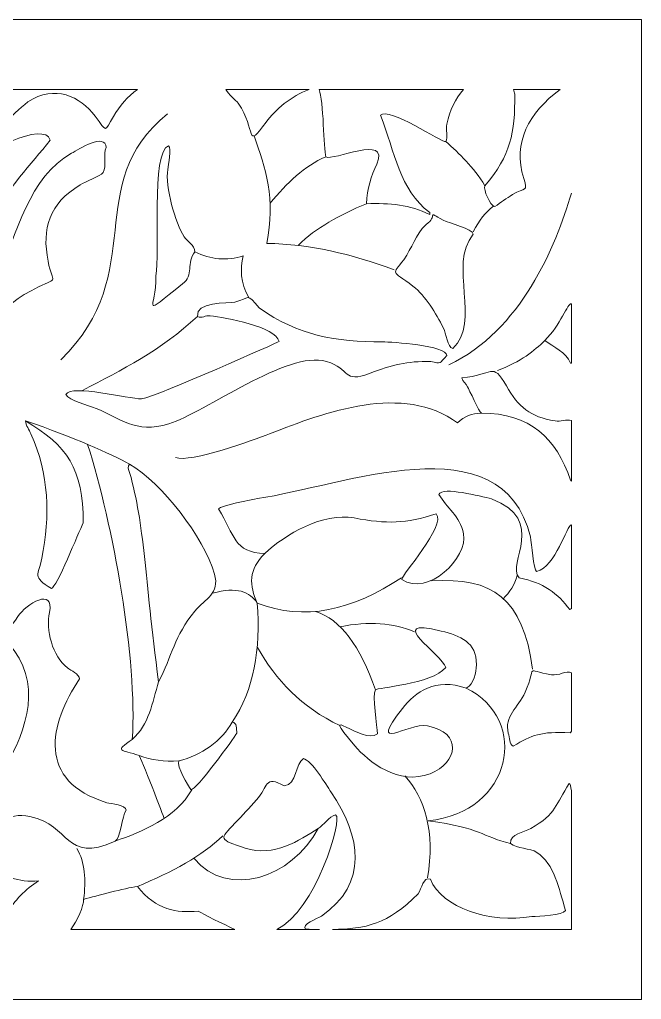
# Model space of a CAD drawing. Header units: centimetres. Extents: x 1.9 to 20.1, y -9.5 to -4.
# Drawn here: x 16.55 to 20.07, y -9.5 to -3.96 of the extents above; entities that cross this region are included whole.
import ezdxf

# ---------------------------------------------------------------- set-up
doc = ezdxf.new("R2010")
doc.units = ezdxf.units.CM
doc.header["$MEASUREMENT"] = 0
doc.layers.add('layer 1', color=7, linetype='Continuous')

msp = doc.modelspace()

# ---------------------------------------------------------------- linework, layer by layer
at = {"layer": 'layer 1', "color": 250, "lineweight": 9}
msp.add_open_spline([(20.06732, -3.95678), (20.06732, -3.95678), (20.06732, -9.5), (20.06732, -9.5), (20.06732, -9.5), (20.06732, -9.5), (1.85394, -9.5), (1.85394, -9.5), (1.85394, -9.5), (1.85394, -9.5), (1.85394, -3.95678), (1.85394, -3.95678), (1.85394, -3.95678), (1.85394, -3.95678), (20.06732, -3.95678), (20.06732, -3.95678)], degree=3, knots=[0, 0, 0, 0, 0.2, 0.2, 0.2, 0.2, 0.4, 0.4, 0.4, 0.4, 0.6, 0.6, 0.6, 0.6, 1, 1, 1, 1], dxfattribs=at)
at = {"layer": 'layer 1', "color": 7, "lineweight": 9}
for points, knots in [([(16.28242, -4.35274), (16.28242, -4.35274), (17.21853, -4.35274), (17.21853, -4.35274), (17.21853, -4.35274), (17.15992, -4.39029), (17.11792, -4.44594), (17.08216, -4.50475), (17.08216, -4.50475), (17.0283, -4.59328), (17.04896, -4.59611), (16.978, -4.50301), (16.978, -4.50301), (16.89273, -4.39125), (16.7509, -4.3215), (16.59842, -4.42283), (16.59842, -4.42283), (16.54866, -4.45587), (16.50377, -4.5146), (16.45704, -4.54218), (16.45704, -4.54218), (16.43076, -4.55766), (16.39739, -4.5552), (16.36585, -4.56713), (16.36585, -4.56713), (16.21951, -4.62252), (16.15226, -4.72785), (16.10725, -4.86469), (16.10725, -4.86469), (16.06199, -5.00222), (16.11669, -4.92676), (15.98632, -5.0179), (15.98632, -5.0179), (15.79451, -5.15202), (15.81466, -5.38584), (15.8152, -5.58804), (15.8152, -5.58804), (15.81604, -5.917), (15.82876, -5.77847), (15.70541, -5.68424), (15.70541, -5.68424), (15.6863, -5.66968), (15.65138, -5.65749), (15.64776, -5.629), (15.64776, -5.629), (15.70444, -5.49752), (15.73865, -5.39556), (15.63474, -5.27446), (15.63474, -5.27446), (15.76535, -4.99333), (15.93255, -4.7044), (16.13892, -4.49407), (16.13892, -4.49407), (16.17476, -4.45753), (16.22919, -4.39275), (16.28242, -4.35274)], [0, 0, 0, 0, 0.0666667, 0.0666667, 0.0666667, 0.0666667, 0.1333333, 0.1333333, 0.1333333, 0.1333333, 0.2, 0.2, 0.2, 0.2, 0.2666667, 0.2666667, 0.2666667, 0.2666667, 0.3333333, 0.3333333, 0.3333333, 0.3333333, 0.4, 0.4, 0.4, 0.4, 0.4666667, 0.4666667, 0.4666667, 0.4666667, 0.5333333, 0.5333333, 0.5333333, 0.5333333, 0.6, 0.6, 0.6, 0.6, 0.6666667, 0.6666667, 0.6666667, 0.6666667, 0.7333333, 0.7333333, 0.7333333, 0.7333333, 0.8, 0.8, 0.8, 0.8, 0.8666667, 0.8666667, 0.8666667, 0.8666667, 1, 1, 1, 1]), ([(17.71691, -4.35274), (17.71691, -4.35274), (18.1876, -4.35274), (18.1876, -4.35274), (18.1876, -4.35274), (18.08806, -4.38611), (17.99554, -4.46959), (17.94543, -4.53684), (17.94543, -4.53684), (17.82383, -4.70003), (17.89287, -4.58088), (17.78729, -4.42996), (17.78729, -4.42996), (17.77177, -4.41273), (17.73297, -4.38011), (17.71691, -4.35274)], [0, 0, 0, 0, 0.2, 0.2, 0.2, 0.2, 0.4, 0.4, 0.4, 0.4, 0.6, 0.6, 0.6, 0.6, 1, 1, 1, 1]), ([(18.24446, -4.35274), (18.24446, -4.35274), (19.06071, -4.35274), (19.06071, -4.35274), (19.06071, -4.35274), (19.01687, -4.4053), (18.98333, -4.46909), (18.96681, -4.54752), (18.96681, -4.54752), (18.96, -4.57993), (18.97611, -4.62097), (18.96121, -4.6473), (18.96121, -4.6473), (18.94094, -4.65373), (18.63588, -4.4476), (18.59099, -4.49762), (18.59099, -4.49762), (18.6752, -4.70933), (18.69782, -4.91837), (18.87007, -5.0482), (18.87007, -5.0482), (18.87007, -5.0482), (18.87007, -5.05888), (18.87007, -5.05888), (18.87007, -5.05888), (18.75894, -5.00464), (18.64309, -4.9943), (18.51285, -4.9983), (18.51285, -4.9983), (18.51323, -4.91587), (18.54189, -4.83869), (18.57055, -4.77382), (18.57055, -4.77382), (18.64746, -4.59949), (18.31921, -4.76115), (18.28212, -4.73282), (18.28212, -4.73282), (18.27002, -4.68918), (18.27077, -4.41494), (18.24446, -4.35274)], [0, 0, 0, 0, 0.0909091, 0.0909091, 0.0909091, 0.0909091, 0.1818182, 0.1818182, 0.1818182, 0.1818182, 0.2727273, 0.2727273, 0.2727273, 0.2727273, 0.3636364, 0.3636364, 0.3636364, 0.3636364, 0.4545455, 0.4545455, 0.4545455, 0.4545455, 0.5454545, 0.5454545, 0.5454545, 0.5454545, 0.6363636, 0.6363636, 0.6363636, 0.6363636, 0.7272727, 0.7272727, 0.7272727, 0.7272727, 0.8181818, 0.8181818, 0.8181818, 0.8181818, 1, 1, 1, 1]), ([(19.34321, -4.35274), (19.34321, -4.35274), (19.60727, -4.35274), (19.60727, -4.35274), (19.60727, -4.35274), (19.42906, -4.48573), (19.339, -4.64897), (19.40216, -4.85575), (19.40216, -4.85575), (19.42698, -4.93701), (19.41071, -4.90106), (19.33888, -4.94662), (19.33888, -4.94662), (19.30474, -4.96827), (19.27191, -4.99175), (19.23842, -5.01432), (19.23842, -5.01432), (19.21046, -5.00761), (19.1725, -4.91975), (19.1826, -4.89676), (19.1826, -4.89676), (19.32912, -4.72131), (19.35189, -4.60104), (19.35189, -4.37828), (19.35189, -4.37828), (19.35014, -4.37069), (19.34496, -4.36197), (19.34321, -4.35274)], [0, 0, 0, 0, 0.125, 0.125, 0.125, 0.125, 0.25, 0.25, 0.25, 0.25, 0.375, 0.375, 0.375, 0.375, 0.5, 0.5, 0.5, 0.5, 0.625, 0.625, 0.625, 0.625, 0.75, 0.75, 0.75, 0.75, 1, 1, 1, 1]), ([(16.72311, -4.63837), (16.69992, -4.52828), (16.32277, -4.70027), (16.28217, -4.82368), (16.28217, -4.82368), (16.2428, -4.94324), (16.30524, -5.01002), (16.1798, -5.06246), (16.1798, -5.06246), (15.99349, -5.1403), (15.93518, -5.351), (15.97331, -5.53101), (15.97331, -5.53101), (15.98416, -5.58228), (15.96889, -5.85456), (16.0068, -5.86065), (16.0068, -5.86065), (16.19991, -5.71686), (16.31383, -5.29995), (16.40865, -5.07493), (16.40865, -5.07493), (16.47632, -4.91432), (16.61615, -4.77887), (16.72311, -4.63837)], [0, 0, 0, 0, 0.1428571, 0.1428571, 0.1428571, 0.1428571, 0.2857143, 0.2857143, 0.2857143, 0.2857143, 0.4285714, 0.4285714, 0.4285714, 0.4285714, 0.5714286, 0.5714286, 0.5714286, 0.5714286, 0.7142857, 0.7142857, 0.7142857, 0.7142857, 1, 1, 1, 1]), ([(17.04124, -4.68113), (17.01988, -4.71559), (17.04691, -4.7871), (17.02263, -4.82192), (17.02263, -4.82192), (17.00774, -4.8432), (16.92127, -4.87524), (16.89423, -4.89139), (16.89423, -4.89139), (16.71751, -4.99713), (16.67573, -5.13767), (16.71198, -5.32435), (16.71198, -5.32435), (16.73817, -5.45968), (16.77472, -5.41104), (16.65795, -5.46869), (16.65795, -5.46869), (16.42455, -5.58382), (16.34959, -5.70851), (16.28217, -5.96753), (16.28217, -5.96753), (16.25355, -5.97045), (16.16245, -5.98296), (16.15748, -5.94972), (16.15748, -5.94972), (16.25872, -5.78673), (16.34708, -5.6114), (16.42542, -5.4259), (16.42542, -5.4259), (16.534, -5.16875), (16.60723, -4.8432), (16.844, -4.71321), (16.844, -4.71321), (16.88722, -4.68952), (17.03473, -4.59461), (17.04124, -4.68113)], [0, 0, 0, 0, 0.1, 0.1, 0.1, 0.1, 0.2, 0.2, 0.2, 0.2, 0.3, 0.3, 0.3, 0.3, 0.4, 0.4, 0.4, 0.4, 0.5, 0.5, 0.5, 0.5, 0.6, 0.6, 0.6, 0.6, 0.7, 0.7, 0.7, 0.7, 0.8, 0.8, 0.8, 0.8, 1, 1, 1, 1]), ([(18.66913, -5.37245), (18.42913, -5.28238), (18.18913, -5.22715), (17.94915, -5.22282), (17.94915, -5.22282), (17.99912, -4.97289), (17.94239, -4.79118), (17.87656, -4.61522)], [0, 0, 0, 0, 0.3333333, 0.3333333, 0.3333333, 0.3333333, 1, 1, 1, 1]), ([(17.54166, -5.27091), (17.4941, -5.3329), (17.53673, -5.40315), (17.47284, -5.45263), (17.47284, -5.45263), (17.22825, -5.64194), (17.32215, -5.60076), (17.32215, -5.40628), (17.32215, -5.40628), (17.34539, -5.28856), (17.29245, -4.70153), (17.39286, -4.67045), (17.39286, -4.67045), (17.41026, -4.68113), (17.39286, -4.78167), (17.38915, -4.80411), (17.38915, -4.80411), (17.37291, -4.90139), (17.43136, -5.1094), (17.48217, -5.18539), (17.48217, -5.18539), (17.50003, -5.21209), (17.54008, -5.23096), (17.54166, -5.27091)], [0, 0, 0, 0, 0.1428571, 0.1428571, 0.1428571, 0.1428571, 0.2857143, 0.2857143, 0.2857143, 0.2857143, 0.4285714, 0.4285714, 0.4285714, 0.4285714, 0.5714286, 0.5714286, 0.5714286, 0.5714286, 0.7142857, 0.7142857, 0.7142857, 0.7142857, 1, 1, 1, 1]), ([(19.11565, -5.17113), (18.97248, -5.34926), (19.16441, -5.66525), (19.0003, -5.81789), (19.0003, -5.81789), (18.96976, -5.81042), (18.96284, -5.73029), (18.9482, -5.70208), (18.9482, -5.70208), (18.90327, -5.61574), (18.85021, -5.52301), (18.77516, -5.4651), (18.77516, -5.4651), (18.65068, -5.36903), (18.65715, -5.40708), (18.72306, -5.31543), (18.72306, -5.31543), (18.77237, -5.24693), (18.78743, -5.17542), (18.84958, -5.1159), (18.84958, -5.1159), (18.92259, -5.06867), (18.84445, -5.03421), (18.94632, -5.09095), (18.94632, -5.09095), (18.98041, -5.10993), (19.11565, -5.14076), (19.11565, -5.17113)], [0, 0, 0, 0, 0.125, 0.125, 0.125, 0.125, 0.25, 0.25, 0.25, 0.25, 0.375, 0.375, 0.375, 0.375, 0.5, 0.5, 0.5, 0.5, 0.625, 0.625, 0.625, 0.625, 0.75, 0.75, 0.75, 0.75, 1, 1, 1, 1]), ([(17.84677, -5.52926), (17.79709, -5.44325), (17.80046, -5.36736), (17.81481, -5.29361), (17.81481, -5.29361), (17.72376, -5.32276), (17.63272, -5.31521), (17.54166, -5.27091)], [0, 0, 0, 0, 0.3333333, 0.3333333, 0.3333333, 0.3333333, 1, 1, 1, 1]), ([(18.96681, -5.85707), (18.9238, -5.90412), (18.93781, -5.90462), (18.87565, -5.89093), (18.87565, -5.89093), (18.73974, -5.88881), (18.65794, -5.90996), (18.52958, -5.95865), (18.52958, -5.95865), (18.37786, -6.01616), (18.42642, -5.93265), (18.28587, -5.89093), (18.28587, -5.89093), (18.06428, -5.82515), (17.60065, -6.18058), (17.39473, -6.24374), (17.39473, -6.24374), (17.20472, -6.30192), (17.11411, -6.20927), (16.98354, -6.15638), (16.98354, -6.15638), (16.93878, -6.13827), (16.83191, -6.1142), (16.81239, -6.07799), (16.81239, -6.07799), (16.84559, -6.01696), (17.16685, -6.10293), (17.2403, -6.10293), (17.2403, -6.10293), (17.34051, -6.08308), (18.0176, -5.77939), (18.01798, -5.77869), (18.01798, -5.77869), (17.99979, -5.69183), (17.71383, -5.6446), (17.6291, -5.63259), (17.6291, -5.63259), (17.60232, -5.62879), (17.58188, -5.64931), (17.55659, -5.63614), (17.55659, -5.63614), (17.54216, -5.55329), (17.72847, -5.55942), (17.76868, -5.55596), (17.76868, -5.55596), (17.85578, -5.53164), (17.83242, -5.49918), (17.90634, -5.58804), (17.90634, -5.58804), (18.12836, -5.74443), (18.33961, -5.78097), (18.60401, -5.78048), (18.60401, -5.78048), (18.65343, -5.78034), (18.96681, -5.80025), (18.96681, -5.85707)], [0, 0, 0, 0, 0.0666667, 0.0666667, 0.0666667, 0.0666667, 0.1333333, 0.1333333, 0.1333333, 0.1333333, 0.2, 0.2, 0.2, 0.2, 0.2666667, 0.2666667, 0.2666667, 0.2666667, 0.3333333, 0.3333333, 0.3333333, 0.3333333, 0.4, 0.4, 0.4, 0.4, 0.4666667, 0.4666667, 0.4666667, 0.4666667, 0.5333333, 0.5333333, 0.5333333, 0.5333333, 0.6, 0.6, 0.6, 0.6, 0.6666667, 0.6666667, 0.6666667, 0.6666667, 0.7333333, 0.7333333, 0.7333333, 0.7333333, 0.8, 0.8, 0.8, 0.8, 0.8666667, 0.8666667, 0.8666667, 0.8666667, 1, 1, 1, 1]), ([(19.6714, -5.56539), (19.6714, -5.56539), (19.6714, -5.90095), (19.6714, -5.90095), (19.6714, -5.90095), (19.66985, -5.90098), (19.66818, -5.90066), (19.66635, -5.89982), (19.66635, -5.89982), (19.63989, -5.8375), (19.57219, -5.81068), (19.52121, -5.77155), (19.52121, -5.77155), (19.6094, -5.68862), (19.65028, -5.55604), (19.6714, -5.56539)], [0, 0, 0, 0, 0.2, 0.2, 0.2, 0.2, 0.4, 0.4, 0.4, 0.4, 0.6, 0.6, 0.6, 0.6, 1, 1, 1, 1]), ([(19.6714, -6.22446), (19.6714, -6.22446), (19.6714, -6.56724), (19.6714, -6.56724), (19.6714, -6.56724), (19.66959, -6.56648), (19.66797, -6.56503), (19.66635, -6.56265), (19.66635, -6.56265), (19.58792, -6.32491), (19.43573, -6.18312), (19.16216, -6.18312), (19.16216, -6.18312), (19.15223, -6.1802), (19.09166, -6.04737), (19.08399, -6.03348), (19.08399, -6.03348), (19.07489, -6.01696), (19.05679, -6.0047), (19.05236, -5.98359), (19.05236, -5.98359), (19.2274, -5.9704), (19.22336, -5.88655), (19.30353, -6.0281), (19.30353, -6.0281), (19.37216, -6.14929), (19.43698, -6.20352), (19.57891, -6.22767), (19.57891, -6.22767), (19.60885, -6.23275), (19.6424, -6.21612), (19.6714, -6.22446)], [0, 0, 0, 0, 0.1111111, 0.1111111, 0.1111111, 0.1111111, 0.2222222, 0.2222222, 0.2222222, 0.2222222, 0.3333333, 0.3333333, 0.3333333, 0.3333333, 0.4444444, 0.4444444, 0.4444444, 0.4444444, 0.5555556, 0.5555556, 0.5555556, 0.5555556, 0.6666667, 0.6666667, 0.6666667, 0.6666667, 0.7777778, 0.7777778, 0.7777778, 0.7777778, 1, 1, 1, 1]), ([(19.16216, -6.18312), (19.10948, -6.18646), (19.06667, -6.19718), (19.02816, -6.23835), (19.02816, -6.23835), (18.71898, -6.01234), (18.28104, -6.1757), (17.96399, -6.30072), (17.96399, -6.30072), (17.87602, -6.33542), (17.5168, -6.46579), (17.43191, -6.43433)], [0, 0, 0, 0, 0.25, 0.25, 0.25, 0.25, 0.5, 0.5, 0.5, 0.5, 1, 1, 1, 1]), ([(16.911, -6.80314), (16.88276, -6.86167), (16.75933, -7.17203), (16.73053, -7.17555), (16.73053, -7.17555), (16.62074, -7.10705), (16.65686, -7.1015), (16.67656, -7.00446), (16.67656, -7.00446), (16.72498, -6.76605), (16.71732, -6.52586), (16.61515, -6.30072), (16.61515, -6.30072), (16.60477, -6.27773), (16.58662, -6.25445), (16.58353, -6.22588), (16.58353, -6.22588), (16.82148, -6.36721), (16.91033, -6.49694), (16.911, -6.80314)], [0, 0, 0, 0, 0.1666667, 0.1666667, 0.1666667, 0.1666667, 0.3333333, 0.3333333, 0.3333333, 0.3333333, 0.5, 0.5, 0.5, 0.5, 0.6666667, 0.6666667, 0.6666667, 0.6666667, 1, 1, 1, 1]), ([(19.6714, -6.81433), (19.6714, -6.81433), (19.6714, -7.28897), (19.6714, -7.28897), (19.6714, -7.28897), (19.66884, -7.29223), (19.66592, -7.29426), (19.66258, -7.29489), (19.66258, -7.29489), (19.59742, -7.20487), (19.51019, -7.1397), (19.37609, -7.11493), (19.37609, -7.11493), (19.30216, -7.0322), (19.53831, -6.79041), (19.21981, -6.66774), (19.21981, -6.66774), (19.15699, -6.65435), (18.94257, -6.59699), (18.92213, -6.64278), (18.92213, -6.64278), (18.96568, -6.71916), (19.04181, -6.76372), (19.06171, -6.86551), (19.06171, -6.86551), (19.08812, -7.00038), (18.86038, -7.22598), (18.71192, -7.12385), (18.71192, -7.12385), (18.70767, -7.10321), (18.9651, -6.81786), (18.90728, -6.75325), (18.90728, -6.75325), (18.73265, -6.80899), (18.62978, -6.81085), (18.44215, -6.77644), (18.44215, -6.77644), (18.26806, -6.74445), (18.05285, -6.86776), (17.93796, -6.97777), (17.93796, -6.97777), (17.76122, -6.97146), (17.76834, -6.87414), (17.67565, -6.72476), (17.67565, -6.72476), (17.6865, -6.70611), (17.86463, -6.67428), (17.89704, -6.66593), (17.89704, -6.66593), (18.36947, -6.59944), (19.28046, -6.22183), (19.43937, -6.88332), (19.43937, -6.88332), (19.448, -6.91927), (19.45517, -7.06891), (19.4747, -7.0793), (19.4747, -7.0793), (19.58324, -7.05406), (19.64581, -6.81462), (19.6714, -6.81433)], [0, 0, 0, 0, 0.0625, 0.0625, 0.0625, 0.0625, 0.125, 0.125, 0.125, 0.125, 0.1875, 0.1875, 0.1875, 0.1875, 0.25, 0.25, 0.25, 0.25, 0.3125, 0.3125, 0.3125, 0.3125, 0.375, 0.375, 0.375, 0.375, 0.4375, 0.4375, 0.4375, 0.4375, 0.5, 0.5, 0.5, 0.5, 0.5625, 0.5625, 0.5625, 0.5625, 0.625, 0.625, 0.625, 0.625, 0.6875, 0.6875, 0.6875, 0.6875, 0.75, 0.75, 0.75, 0.75, 0.8125, 0.8125, 0.8125, 0.8125, 0.875, 0.875, 0.875, 0.875, 1, 1, 1, 1]), ([(16.93577, -6.36141), (17.08078, -6.81428), (17.21807, -7.57727), (17.18816, -8.02896), (17.18816, -8.02896), (17.08108, -8.10046), (17.12646, -8.08596), (17.22729, -8.11983), (17.22729, -8.11983), (17.23342, -8.12399), (17.36875, -8.47212), (17.36879, -8.47575)], [0, 0, 0, 0, 0.25, 0.25, 0.25, 0.25, 0.5, 0.5, 0.5, 0.5, 1, 1, 1, 1]), ([(17.65329, -7.09357), (17.68383, -7.20791), (17.60349, -7.22977), (17.54166, -7.30381), (17.54166, -7.30381), (17.42486, -7.44377), (17.41439, -7.55741), (17.337, -7.70292), (17.337, -7.70292), (17.25461, -7.0886), (17.25941, -6.8202), (17.17331, -6.51989), (17.17331, -6.51989), (17.16567, -6.50537), (17.15854, -6.48263), (17.17331, -6.47176), (17.17331, -6.47176), (17.35694, -6.57921), (17.59126, -6.88382), (17.65329, -7.09357)], [0, 0, 0, 0, 0.1666667, 0.1666667, 0.1666667, 0.1666667, 0.3333333, 0.3333333, 0.3333333, 0.3333333, 0.5, 0.5, 0.5, 0.5, 0.6666667, 0.6666667, 0.6666667, 0.6666667, 1, 1, 1, 1]), ([(17.64215, -7.20225), (17.78081, -7.16286), (17.85307, -7.19411), (17.89517, -7.25747), (17.89517, -7.25747), (17.8484, -7.15973), (17.84523, -7.0652), (17.93796, -6.97777)], [0, 0, 0, 0, 0.3333333, 0.3333333, 0.3333333, 0.3333333, 1, 1, 1, 1]), ([(17.75379, -7.93098), (17.87606, -7.74968), (17.91435, -7.52008), (17.89517, -7.25747), (17.89517, -7.25747), (18.1596, -7.36351), (18.43205, -7.29794), (18.71004, -7.11493)], [0, 0, 0, 0, 0.3333333, 0.3333333, 0.3333333, 0.3333333, 1, 1, 1, 1]), ([(16.50643, -9.10407), (16.50643, -9.10407), (16.22093, -9.10407), (16.22093, -9.10407), (16.22093, -9.10407), (16.11805, -8.81031), (16.22536, -8.52088), (15.91748, -8.28732), (15.91748, -8.28732), (15.8318, -8.22228), (15.73648, -8.19541), (15.81145, -8.07172), (15.81145, -8.07172), (15.81145, -8.04937), (15.89914, -8.00497), (15.91937, -7.98975), (15.91937, -7.98975), (16.18289, -7.79127), (16.0748, -7.80824), (16.17053, -8.061), (16.17053, -8.061), (16.20888, -8.16226), (16.30562, -8.26241), (16.37328, -8.34075), (16.37328, -8.34075), (16.40348, -8.33495), (16.42355, -8.25628), (16.44027, -8.23029), (16.44027, -8.23029), (16.57544, -8.02045), (16.68264, -7.7488), (16.52029, -7.52653), (16.52029, -7.52653), (16.44337, -7.42116), (16.46356, -7.44928), (16.54072, -7.33411), (16.54072, -7.33411), (16.588, -7.2636), (16.75023, -7.16336), (16.71935, -7.31091), (16.71935, -7.31091), (16.69925, -7.40693), (16.73508, -7.55879), (16.82169, -7.62449), (16.82169, -7.62449), (16.842, -7.63992), (16.88677, -7.65744), (16.89051, -7.68685), (16.89051, -7.68685), (16.7171, -7.94181), (16.64643, -8.26766), (17.04495, -8.3871), (17.04495, -8.3871), (17.06914, -8.39432), (17.15286, -8.39912), (17.15286, -8.42981), (17.15286, -8.42981), (17.13059, -8.46381), (17.12266, -8.59034), (17.09146, -8.60443), (17.09146, -8.60443), (16.80275, -8.73484), (16.84158, -8.51174), (16.6096, -8.46548), (16.6096, -8.46548), (16.48053, -8.4397), (16.40014, -8.50954), (16.36027, -8.58307), (16.36027, -8.58307), (16.30432, -8.68629), (16.41691, -8.68846), (16.31562, -8.82361), (16.31562, -8.82361), (16.22832, -8.97838), (16.41933, -8.97537), (16.48679, -9.0178), (16.48679, -9.0178), (16.48937, -9.03879), (16.5031, -9.07708), (16.50643, -9.10407)], [0, 0, 0, 0, 0.047619, 0.047619, 0.047619, 0.047619, 0.0952381, 0.0952381, 0.0952381, 0.0952381, 0.1428571, 0.1428571, 0.1428571, 0.1428571, 0.1904762, 0.1904762, 0.1904762, 0.1904762, 0.2380952, 0.2380952, 0.2380952, 0.2380952, 0.2857143, 0.2857143, 0.2857143, 0.2857143, 0.3333333, 0.3333333, 0.3333333, 0.3333333, 0.3809524, 0.3809524, 0.3809524, 0.3809524, 0.4285714, 0.4285714, 0.4285714, 0.4285714, 0.4761905, 0.4761905, 0.4761905, 0.4761905, 0.5238095, 0.5238095, 0.5238095, 0.5238095, 0.5714286, 0.5714286, 0.5714286, 0.5714286, 0.6190476, 0.6190476, 0.6190476, 0.6190476, 0.6666667, 0.6666667, 0.6666667, 0.6666667, 0.7142857, 0.7142857, 0.7142857, 0.7142857, 0.7619048, 0.7619048, 0.7619048, 0.7619048, 0.8095238, 0.8095238, 0.8095238, 0.8095238, 0.8571429, 0.8571429, 0.8571429, 0.8571429, 0.9047619, 0.9047619, 0.9047619, 0.9047619, 1, 1, 1, 1]), ([(19.13425, -7.60668), (19.13196, -7.65277), (19.1237, -7.71372), (19.07656, -7.73853), (19.07656, -7.73853), (18.9036, -7.67934), (18.78859, -7.75977), (18.71564, -7.85434), (18.71564, -7.85434), (18.51573, -8.11348), (18.74759, -7.93198), (18.85706, -7.95234), (18.85706, -7.95234), (19.05862, -7.98984), (19.02975, -8.16137), (18.8719, -8.22315), (18.8719, -8.22315), (18.69649, -8.29186), (18.5229, -8.15586), (18.44585, -8.0646), (18.44585, -8.0646), (18.22738, -7.8057), (18.49299, -8.06509), (18.57422, -7.99689), (18.57422, -7.99689), (18.57405, -7.95968), (18.54468, -7.77412), (18.56308, -7.74921), (18.56308, -7.74921), (18.57096, -7.73541), (18.87932, -7.71906), (18.96121, -7.62274), (18.96121, -7.62274), (18.94424, -7.55273), (18.5992, -7.33126), (18.93518, -7.41603), (18.93518, -7.41603), (19.04169, -7.44294), (19.13642, -7.4776), (19.13425, -7.60668)], [0, 0, 0, 0, 0.0909091, 0.0909091, 0.0909091, 0.0909091, 0.1818182, 0.1818182, 0.1818182, 0.1818182, 0.2727273, 0.2727273, 0.2727273, 0.2727273, 0.3636364, 0.3636364, 0.3636364, 0.3636364, 0.4545455, 0.4545455, 0.4545455, 0.4545455, 0.5454545, 0.5454545, 0.5454545, 0.5454545, 0.6363636, 0.6363636, 0.6363636, 0.6363636, 0.7272727, 0.7272727, 0.7272727, 0.7272727, 0.8181818, 0.8181818, 0.8181818, 0.8181818, 1, 1, 1, 1]), ([(19.6714, -7.65256), (19.6714, -7.65256), (19.6714, -7.98329), (19.6714, -7.98329), (19.6714, -7.98329), (19.66947, -7.98591), (19.66734, -7.98846), (19.66446, -7.99155), (19.66446, -7.99155), (19.49569, -7.98317), (19.45008, -8.00473), (19.34267, -8.06638), (19.34267, -8.06638), (19.32035, -8.05383), (19.32165, -8.0205), (19.31472, -7.99334), (19.31472, -7.99334), (19.29044, -7.89839), (19.36874, -7.8518), (19.40962, -7.7617), (19.40962, -7.7617), (19.48141, -7.60322), (19.39852, -7.63767), (19.55842, -7.6637), (19.55842, -7.6637), (19.60102, -7.67063), (19.64223, -7.637), (19.6714, -7.65256)], [0, 0, 0, 0, 0.125, 0.125, 0.125, 0.125, 0.25, 0.25, 0.25, 0.25, 0.375, 0.375, 0.375, 0.375, 0.5, 0.5, 0.5, 0.5, 0.625, 0.625, 0.625, 0.625, 0.75, 0.75, 0.75, 0.75, 1, 1, 1, 1]), ([(17.77982, -7.99334), (17.76151, -8.02296), (17.54847, -8.3214), (17.51938, -8.31226), (17.51938, -8.31226), (17.50399, -8.29211), (17.43879, -8.18094), (17.45059, -8.15011), (17.45059, -8.15011), (17.57875, -8.12078), (17.6946, -8.03568), (17.75379, -7.93098), (17.75379, -7.93098), (17.78144, -7.93239), (17.77632, -7.97157), (17.77982, -7.99334)], [0, 0, 0, 0, 0.2, 0.2, 0.2, 0.2, 0.4, 0.4, 0.4, 0.4, 0.6, 0.6, 0.6, 0.6, 1, 1, 1, 1]), ([(18.24729, -9.10407), (18.24729, -9.10407), (18.00559, -9.10407), (18.00559, -9.10407), (18.00559, -9.10407), (18.22189, -9.00496), (18.38349, -8.47091), (18.33794, -8.45655), (18.33794, -8.45655), (18.30052, -8.4654), (18.27053, -8.5137), (18.23936, -8.53318), (18.23936, -8.53318), (18.13261, -8.59993), (17.98936, -8.69714), (17.82633, -8.64365), (17.82633, -8.64365), (17.67641, -8.59447), (17.67933, -8.5951), (17.76868, -8.5029), (17.76868, -8.5029), (17.81048, -8.45973), (17.85187, -8.41609), (17.89145, -8.37104), (17.89145, -8.37104), (17.95623, -8.29728), (17.93579, -8.22854), (18.04771, -8.29266), (18.04771, -8.29266), (18.11884, -8.28334), (18.10934, -8.16429), (18.15564, -8.13764), (18.15564, -8.13764), (18.20128, -8.14586), (18.28479, -8.28648), (18.3119, -8.32649), (18.3119, -8.32649), (18.48269, -8.57858), (18.52457, -8.84518), (18.25797, -9.02848), (18.25797, -9.02848), (18.23615, -9.0435), (18.13949, -9.07537), (18.16866, -9.10333), (18.16866, -9.10333), (18.1961, -9.10352), (18.22226, -9.10386), (18.24729, -9.10407)], [0, 0, 0, 0, 0.0769231, 0.0769231, 0.0769231, 0.0769231, 0.1538462, 0.1538462, 0.1538462, 0.1538462, 0.2307692, 0.2307692, 0.2307692, 0.2307692, 0.3076923, 0.3076923, 0.3076923, 0.3076923, 0.3846154, 0.3846154, 0.3846154, 0.3846154, 0.4615385, 0.4615385, 0.4615385, 0.4615385, 0.5384615, 0.5384615, 0.5384615, 0.5384615, 0.6153846, 0.6153846, 0.6153846, 0.6153846, 0.6923077, 0.6923077, 0.6923077, 0.6923077, 0.7692308, 0.7692308, 0.7692308, 0.7692308, 0.8461538, 0.8461538, 0.8461538, 0.8461538, 1, 1, 1, 1]), ([(19.6714, -8.31965), (19.6714, -8.31965), (19.6714, -9.10407), (19.6714, -9.10407), (19.6714, -9.10407), (19.6714, -9.10407), (18.32096, -9.10407), (18.32096, -9.10407), (18.32096, -9.10407), (18.50772, -9.10173), (18.63349, -9.07588), (18.80495, -8.90199), (18.80495, -8.90199), (18.82443, -8.8743), (18.83452, -8.80334), (18.87378, -8.82003), (18.87378, -8.82003), (18.93869, -8.98039), (19.20913, -9.07375), (19.44683, -9.03028), (19.44683, -9.03028), (19.48938, -9.03181), (19.6232, -9.02418), (19.63844, -8.99644), (19.63844, -8.99644), (19.59868, -8.86971), (19.57724, -8.73606), (19.47658, -8.6686), (19.47658, -8.6686), (19.43778, -8.64261), (19.3629, -8.64833), (19.32774, -8.61871), (19.32774, -8.61871), (19.32318, -8.56331), (19.4037, -8.55429), (19.44124, -8.53318), (19.44124, -8.53318), (19.58833, -8.45042), (19.582, -8.39499), (19.65891, -8.27838), (19.65891, -8.27838), (19.6643, -8.27863), (19.66835, -8.29395), (19.6714, -8.31965)], [0, 0, 0, 0, 0.0833333, 0.0833333, 0.0833333, 0.0833333, 0.1666667, 0.1666667, 0.1666667, 0.1666667, 0.25, 0.25, 0.25, 0.25, 0.3333333, 0.3333333, 0.3333333, 0.3333333, 0.4166667, 0.4166667, 0.4166667, 0.4166667, 0.5, 0.5, 0.5, 0.5, 0.5833333, 0.5833333, 0.5833333, 0.5833333, 0.6666667, 0.6666667, 0.6666667, 0.6666667, 0.75, 0.75, 0.75, 0.75, 0.8333333, 0.8333333, 0.8333333, 0.8333333, 1, 1, 1, 1]), ([(16.48679, -9.0178), (16.5147, -8.93871), (16.5867, -8.87618), (16.65757, -8.82945), (16.65757, -8.82945), (16.54502, -8.84068), (16.45576, -8.80058), (16.37704, -8.74165)], [0, 0, 0, 0, 0.3333333, 0.3333333, 0.3333333, 0.3333333, 1, 1, 1, 1]), ([(17.76743, -9.10407), (17.76743, -9.10407), (16.8412, -9.10407), (16.8412, -9.10407), (16.8412, -9.10407), (16.87742, -9.05648), (16.91458, -8.96913), (16.91284, -8.93403), (16.91284, -8.93403), (16.98813, -8.91359), (17.14286, -8.87075), (17.21795, -8.86099), (17.21795, -8.86099), (17.32098, -8.99494), (17.44049, -9.01241), (17.56027, -8.99999), (17.56027, -8.99999), (17.59139, -9.02009), (17.70009, -9.07165), (17.76743, -9.10407)], [0, 0, 0, 0, 0.1666667, 0.1666667, 0.1666667, 0.1666667, 0.3333333, 0.3333333, 0.3333333, 0.3333333, 0.5, 0.5, 0.5, 0.5, 0.6666667, 0.6666667, 0.6666667, 0.6666667, 1, 1, 1, 1])]:
    msp.add_open_spline(points, degree=3, knots=knots, dxfattribs=at)
for points in [[(16.78448, -5.88201), (17.29053, -5.38138), (16.89423, -4.89139), (17.38726, -4.49054)], [(18.96121, -4.6473), (19.03893, -4.71546), (19.11536, -4.78863), (19.1826, -4.89676)], [(18.28212, -4.73282), (18.16315, -4.7858), (18.06169, -4.88091), (17.96824, -4.99512)], [(19.6714, -4.93831), (19.58229, -5.24208), (19.38617, -5.71752), (18.97795, -5.91055)], [(18.51285, -4.9983), (18.36167, -5.06074), (18.22648, -5.13471), (18.12648, -5.23391)], [(19.11565, -5.15686), (19.1489, -5.09382), (19.18736, -5.04573), (19.231, -5.01256)], [(16.90725, -6.05484), (17.12867, -5.93904), (17.35102, -5.82794), (17.55659, -5.63614)], [(19.2533, -5.94263), (19.3866, -5.89056), (19.46201, -5.83195), (19.52121, -5.77155)], [(16.58353, -6.22588), (16.8621, -6.32157), (17.0616, -6.41189), (17.17331, -6.47176)], [(19.45238, -7.63162), (19.39735, -7.22898), (19.22465, -7.11013), (18.88125, -7.13274)], [(19.36495, -7.10246), (19.35113, -7.15419), (19.3216, -7.19594), (19.28643, -7.23403)], [(18.56308, -7.74921), (18.47878, -7.49959), (18.36609, -7.35155), (18.22513, -7.30519)], [(18.78446, -7.41962), (18.66524, -7.3696), (18.52483, -7.36027), (18.36314, -7.39159)], [(18.36213, -7.95058), (18.14488, -7.84767), (18.0002, -7.69265), (17.89616, -7.50843)], [(17.18816, -8.02896), (17.28278, -7.94611), (17.30238, -7.82022), (17.337, -7.70292)], [(19.07656, -7.73853), (19.43782, -7.91613), (19.339, -8.44303), (18.86189, -8.48927)], [(17.45059, -8.15011), (17.37051, -8.15615), (17.29604, -8.14607), (17.22729, -8.11983)], [(18.85706, -8.81289), (18.90323, -8.55229), (18.84104, -8.35643), (18.72923, -8.23516)], [(17.09146, -8.60443), (17.24281, -8.55188), (17.43396, -8.47432), (17.52493, -8.31402)], [(18.23936, -8.53318), (18.08931, -8.81602), (17.72725, -8.93137), (17.53808, -8.70285)], [(19.32774, -8.61871), (19.15832, -8.57553), (19.16754, -8.5324), (18.86189, -8.48927)], [(17.21795, -8.86099), (17.41301, -8.77953), (17.58346, -8.68795), (17.69985, -8.57415)], [(16.91284, -8.93403), (16.92752, -8.82791), (16.92214, -8.72287), (16.87379, -8.6454)]]:
    msp.add_open_spline(points, degree=3, dxfattribs=at)

doc.saveas('drawing.dxf')
